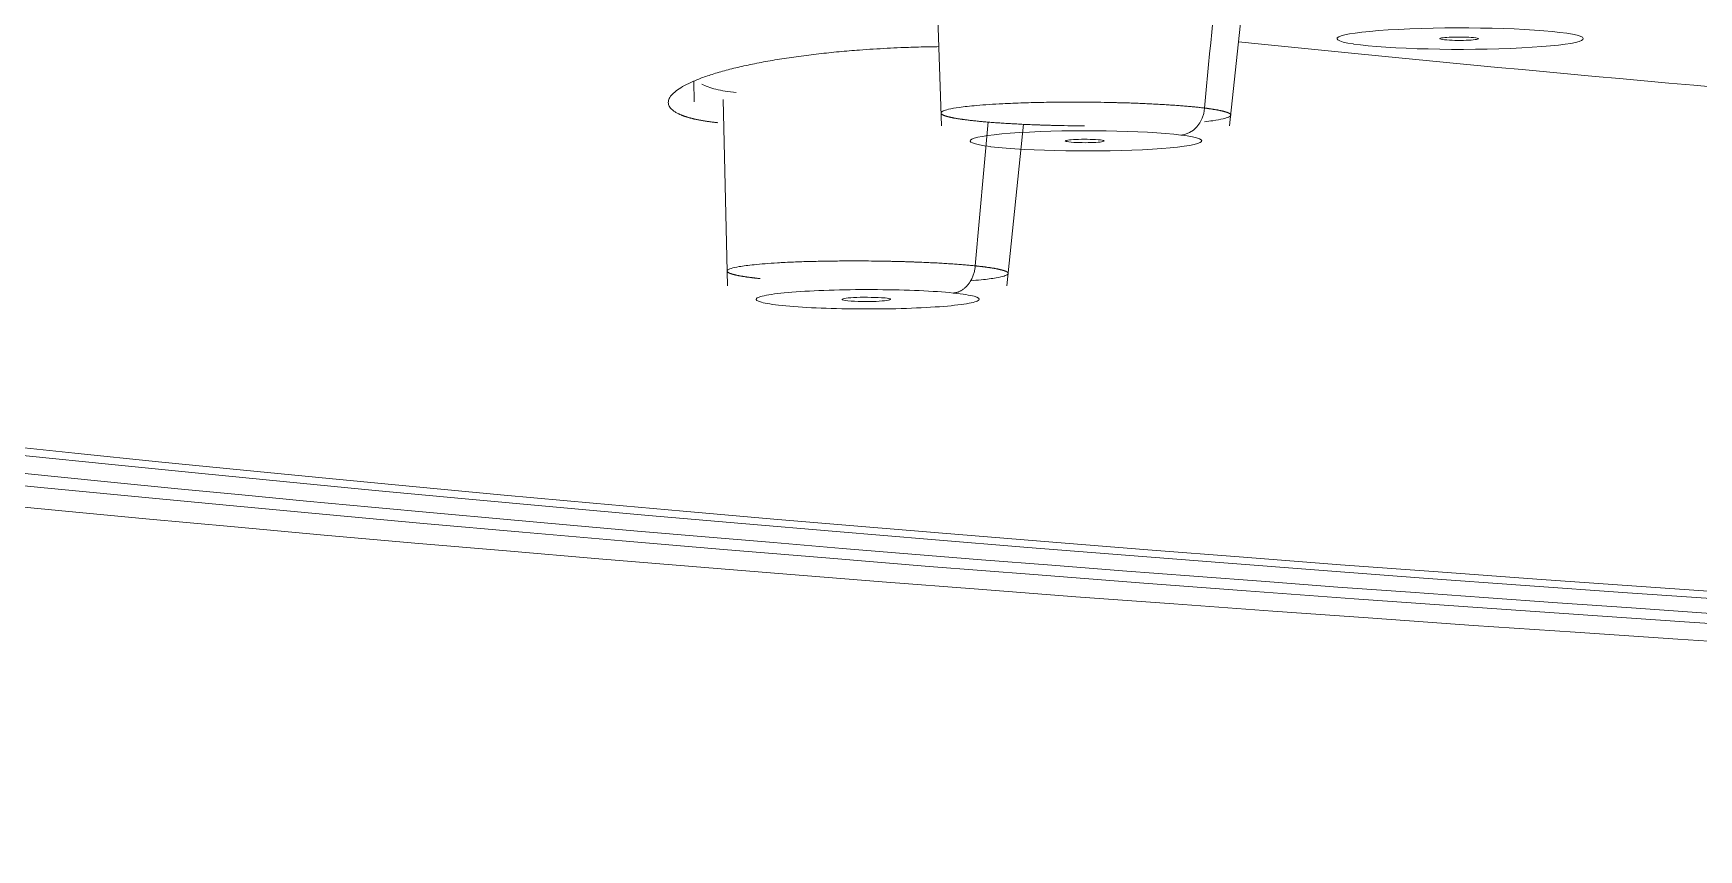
# Model space of a CAD drawing. Extents: x 19821 to 22981, y -91 to 2224.
# Drawn here: x 20598.82 to 20616.05, y 1291.2 to 1299.65 of the extents above; entities that cross this region are included whole.
import ezdxf

# ---------------------------------------------------------------- set-up
doc = ezdxf.new("R2010")
doc.units = 0
doc.header["$LTSCALE"] = 10
doc.header["$MEASUREMENT"] = 0
doc.layers.add('1', color=7, linetype='CONTINUOUS')

msp = doc.modelspace()

# ---------------------------------------------------------------- linework, layer by layer
at = {"layer": '1', "color": 7, "linetype": 'Continuous', "lineweight": 18}
for p, q in [((20608.143, 1300.757), (20608.215, 1298.696)), ((20611.195, 1298.695), (20611.405, 1300.662)), ((20605.653, 1299.158), (20605.657, 1298.944)), ((20605.957, 1298.969), (20606.002, 1297.042)), ((20608.891, 1297.042), (20609.064, 1298.714))]:
    msp.add_line(p, q, dxfattribs=at)
at = {"layer": '1', "color": 7, "linetype": 'Continuous', "lineweight": 13}
msp.add_line((20608.564, 1297.247), (20608.697, 1298.738), dxfattribs=at)
at = {"layer": '1', "color": 7, "linetype": 'Continuous', "lineweight": 18}
for centre, major_axis, ratio, start_param, end_param in [((20690.341, 1301.967), (121.8, 0), 0.087156, 1.570796, 4.70718), ((20690.341, 1301.967), (-120.85, 0), 0.087156, 4.712389, 7.853982), ((20690.341, 1301.967), (119.464, 0), 0.087156, 3.216942, 4.712389), ((20690.341, 1302.016), (119.248, 0), 0.087156, 3.248753, 4.705425), ((20690.341, 1301.967), (-123.486, 0), 0.087156, 0.153054, 1.5633), ((20613.58, 1299.599), (-1.274, 0), 0.087155, 3.66631, 6.805558), ((20613.579, 1299.599), (-1.274, 0), 0.087156, 0.524796, 3.663887), ((20610.692, 1298.9), (0.037, 0.298), 0.815615, 3.293365, 4.749747), ((20609.71, 1298.541), (-1.2, 0), 0.087155, 3.753808, 6.892515), ((20609.708, 1298.541), (-1.2, 0), 0.087156, 0.612341, 3.750797)]:
    msp.add_ellipse(centre, major_axis=major_axis, ratio=ratio, start_param=start_param, end_param=end_param, dxfattribs=at)
at = {"layer": '1', "color": 7, "linetype": 'Continuous', "lineweight": 13}
msp.add_ellipse((20690.341, 1305.454), major_axis=(-104, 0), ratio=0.087156, start_param=0.707251, end_param=0.820299, dxfattribs=at)
msp.add_open_spline([(20610.936, 1298.881), (20610.992, 1299.48), (20611.048, 1300.079), (20611.104, 1300.678)], degree=3, dxfattribs=at)
at = {"layer": '1', "color": 7, "linetype": 'Continuous', "lineweight": 18}
for points, knots in [([(20605.902, 1298.729), (20605.897, 1298.729), (20605.887, 1298.731), (20605.871, 1298.732), (20605.856, 1298.734), (20605.841, 1298.736), (20605.827, 1298.738), (20605.812, 1298.74), (20605.798, 1298.742), (20605.784, 1298.744), (20605.771, 1298.746), (20605.757, 1298.748), (20605.744, 1298.75), (20605.731, 1298.753), (20605.718, 1298.755), (20605.706, 1298.757), (20605.693, 1298.76), (20605.681, 1298.762), (20605.67, 1298.765), (20605.658, 1298.767), (20605.647, 1298.77), (20605.636, 1298.773), (20605.625, 1298.776), (20605.614, 1298.778), (20605.604, 1298.781), (20605.594, 1298.784), (20605.584, 1298.787), (20605.574, 1298.79), (20605.565, 1298.793), (20605.555, 1298.796), (20605.546, 1298.8), (20605.538, 1298.803), (20605.529, 1298.806), (20605.521, 1298.809), (20605.513, 1298.813), (20605.505, 1298.816), (20605.489, 1298.824), (20605.466, 1298.836), (20605.441, 1298.853), (20605.42, 1298.87), (20605.399, 1298.895), (20605.386, 1298.928), (20605.391, 1298.969), (20605.418, 1299.013), (20605.466, 1299.057), (20605.533, 1299.102), (20605.621, 1299.147), (20605.729, 1299.192), (20605.858, 1299.235), (20606.005, 1299.277), (20606.169, 1299.317), (20606.347, 1299.353), (20606.537, 1299.387), (20606.737, 1299.416), (20606.943, 1299.442), (20607.154, 1299.464), (20607.343, 1299.479), (20607.509, 1299.491), (20607.651, 1299.499), (20607.817, 1299.507), (20607.997, 1299.513), (20608.128, 1299.515), (20608.19, 1299.516)], [0, 0, 0, 0, 0.004358, 0.008705, 0.013042, 0.017369, 0.021686, 0.025995, 0.030295, 0.034587, 0.038872, 0.04315, 0.047421, 0.051687, 0.055947, 0.060201, 0.064451, 0.068698, 0.07294, 0.07718, 0.081416, 0.085651, 0.089884, 0.094117, 0.098348, 0.10258, 0.106811, 0.111044, 0.115278, 0.119515, 0.123753, 0.127994, 0.132239, 0.136488, 0.140741, 0.144999, 0.149263, 0.168285, 0.18727, 0.20626, 0.225296, 0.263869, 0.302386, 0.341091, 0.379973, 0.418971, 0.457642, 0.497266, 0.536665, 0.576253, 0.616433, 0.656749, 0.696372, 0.735714, 0.775189, 0.81357, 0.85191, 0.877357, 0.902629, 0.927841, 0.96594, 1, 1, 1, 1]), ([(20606.092, 1299.04), (20606.011, 1299.049), (20605.941, 1299.06), (20605.821, 1299.09), (20605.773, 1299.107), (20605.736, 1299.128), (20605.736, 1299.128), (20605.736, 1299.128)], [0, 0, 0, 0, 0.499938, 0.499938, 0.999876, 0.999876, 1, 1, 1, 1]), ([(20608.481, 1298.757), (20608.477, 1298.757), (20608.47, 1298.758), (20608.459, 1298.76), (20608.448, 1298.761), (20608.437, 1298.762), (20608.427, 1298.764), (20608.417, 1298.765), (20608.407, 1298.767), (20608.397, 1298.768), (20608.388, 1298.77), (20608.378, 1298.771), (20608.369, 1298.773), (20608.361, 1298.774), (20608.352, 1298.776), (20608.344, 1298.777), (20608.336, 1298.779), (20608.328, 1298.781), (20608.32, 1298.782), (20608.313, 1298.784), (20608.305, 1298.785), (20608.299, 1298.787), (20608.292, 1298.789), (20608.285, 1298.79), (20608.279, 1298.792), (20608.273, 1298.793), (20608.268, 1298.795), (20608.262, 1298.797), (20608.257, 1298.798), (20608.252, 1298.8), (20608.247, 1298.802), (20608.243, 1298.803), (20608.239, 1298.805), (20608.235, 1298.807), (20608.232, 1298.808), (20608.228, 1298.81), (20608.225, 1298.812), (20608.222, 1298.813), (20608.22, 1298.815), (20608.218, 1298.817), (20608.216, 1298.818), (20608.214, 1298.82), (20608.213, 1298.822), (20608.212, 1298.823), (20608.211, 1298.825), (20608.21, 1298.827), (20608.21, 1298.829), (20608.21, 1298.83), (20608.21, 1298.832), (20608.211, 1298.834), (20608.212, 1298.835), (20608.213, 1298.837), (20608.215, 1298.839), (20608.216, 1298.84), (20608.218, 1298.842), (20608.221, 1298.844), (20608.223, 1298.845), (20608.226, 1298.847), (20608.229, 1298.849), (20608.244, 1298.856), (20608.287, 1298.869), (20608.397, 1298.889), (20608.58, 1298.909), (20608.812, 1298.925), (20609.054, 1298.934), (20609.267, 1298.94), (20609.468, 1298.942), (20609.654, 1298.942), (20609.819, 1298.941), (20609.934, 1298.939), (20610.007, 1298.937), (20610.045, 1298.936), (20610.083, 1298.935), (20610.121, 1298.934), (20610.158, 1298.933), (20610.195, 1298.932), (20610.231, 1298.93), (20610.267, 1298.929), (20610.303, 1298.927), (20610.338, 1298.926), (20610.373, 1298.924), (20610.407, 1298.922), (20610.44, 1298.921), (20610.473, 1298.919), (20610.506, 1298.917), (20610.538, 1298.915), (20610.569, 1298.913), (20610.6, 1298.911), (20610.63, 1298.909), (20610.659, 1298.907), (20610.688, 1298.905), (20610.716, 1298.902), (20610.743, 1298.9), (20610.77, 1298.898), (20610.796, 1298.896), (20610.821, 1298.893), (20610.846, 1298.891), (20610.869, 1298.888), (20610.892, 1298.886), (20610.915, 1298.883), (20610.929, 1298.881), (20610.936, 1298.881)], [0, 0, 0, 0, 0.004177, 0.00836, 0.012546, 0.016738, 0.020934, 0.025136, 0.029341, 0.033552, 0.037767, 0.041987, 0.046212, 0.050442, 0.054676, 0.058915, 0.063159, 0.067408, 0.071661, 0.07592, 0.080183, 0.08445, 0.088723, 0.093, 0.097282, 0.101569, 0.105861, 0.110158, 0.114459, 0.118765, 0.123076, 0.127392, 0.131712, 0.136038, 0.140368, 0.144703, 0.149042, 0.153387, 0.157737, 0.162091, 0.16645, 0.170814, 0.175183, 0.179556, 0.183935, 0.188318, 0.192706, 0.197099, 0.201497, 0.205899, 0.210307, 0.214719, 0.219137, 0.223559, 0.227986, 0.232418, 0.236854, 0.241296, 0.245743, 0.250194, 0.297933, 0.355462, 0.422782, 0.499893, 0.552526, 0.600777, 0.644639, 0.684106, 0.71917, 0.749828, 0.758151, 0.766457, 0.774746, 0.783019, 0.791275, 0.799514, 0.807736, 0.815942, 0.82413, 0.832302, 0.840457, 0.848595, 0.856716, 0.86482, 0.872907, 0.880977, 0.889031, 0.897067, 0.905087, 0.91309, 0.921075, 0.929044, 0.936996, 0.944931, 0.952849, 0.96075, 0.968634, 0.976501, 0.984351, 0.992184, 1, 1, 1, 1]), ([(20610.936, 1298.881), (20610.94, 1298.88), (20610.947, 1298.879), (20610.958, 1298.878), (20610.969, 1298.876), (20610.979, 1298.875), (20610.99, 1298.873), (20611, 1298.872), (20611.01, 1298.87), (20611.02, 1298.869), (20611.029, 1298.867), (20611.038, 1298.866), (20611.047, 1298.864), (20611.056, 1298.863), (20611.065, 1298.861), (20611.073, 1298.86), (20611.081, 1298.858), (20611.089, 1298.857), (20611.097, 1298.855), (20611.104, 1298.853), (20611.111, 1298.852), (20611.118, 1298.85), (20611.125, 1298.849), (20611.131, 1298.847), (20611.138, 1298.845), (20611.143, 1298.844), (20611.149, 1298.842), (20611.155, 1298.84), (20611.16, 1298.839), (20611.165, 1298.837), (20611.169, 1298.836), (20611.174, 1298.834), (20611.178, 1298.832), (20611.182, 1298.831), (20611.185, 1298.829), (20611.189, 1298.827), (20611.192, 1298.825), (20611.194, 1298.824), (20611.197, 1298.822), (20611.199, 1298.82), (20611.201, 1298.819), (20611.203, 1298.817), (20611.204, 1298.815), (20611.205, 1298.814), (20611.206, 1298.812), (20611.207, 1298.81), (20611.207, 1298.809), (20611.207, 1298.807), (20611.207, 1298.805), (20611.206, 1298.804), (20611.205, 1298.802), (20611.204, 1298.8), (20611.202, 1298.798), (20611.201, 1298.797), (20611.199, 1298.795), (20611.196, 1298.793), (20611.194, 1298.792), (20611.191, 1298.79), (20611.187, 1298.788), (20611.173, 1298.781), (20611.13, 1298.768), (20611.042, 1298.752), (20610.966, 1298.742), (20610.935, 1298.739)], [0, 0, 0, 0, 0.010721, 0.021455, 0.032202, 0.042962, 0.053735, 0.064521, 0.07532, 0.086132, 0.096957, 0.107795, 0.118646, 0.129509, 0.140386, 0.151275, 0.162178, 0.173093, 0.184022, 0.194963, 0.205917, 0.216885, 0.227865, 0.238858, 0.249864, 0.260883, 0.271914, 0.282959, 0.294017, 0.305087, 0.316171, 0.327267, 0.338376, 0.349498, 0.360633, 0.371781, 0.382942, 0.394116, 0.405302, 0.416501, 0.427714, 0.438939, 0.450177, 0.461428, 0.472691, 0.483968, 0.495257, 0.50656, 0.517875, 0.529203, 0.540544, 0.551897, 0.563264, 0.574643, 0.586035, 0.59744, 0.608858, 0.620288, 0.631732, 0.643188, 0.765533, 0.913352, 1, 1, 1, 1]), ([(20609.695, 1298.696), (20609.66, 1298.696), (20609.578, 1298.697), (20609.483, 1298.698), (20609.41, 1298.7), (20609.371, 1298.701), (20609.334, 1298.702), (20609.296, 1298.703), (20609.259, 1298.704), (20609.222, 1298.706), (20609.185, 1298.707), (20609.149, 1298.708), (20609.114, 1298.71), (20609.079, 1298.711), (20609.044, 1298.713), (20609.01, 1298.715), (20608.976, 1298.716), (20608.943, 1298.718), (20608.911, 1298.72), (20608.879, 1298.722), (20608.848, 1298.724), (20608.817, 1298.726), (20608.787, 1298.728), (20608.758, 1298.73), (20608.729, 1298.732), (20608.701, 1298.735), (20608.673, 1298.737), (20608.647, 1298.739), (20608.621, 1298.742), (20608.596, 1298.744), (20608.571, 1298.747), (20608.547, 1298.749), (20608.524, 1298.752), (20608.502, 1298.754), (20608.488, 1298.756), (20608.481, 1298.757)], [0, 0, 0, 0, 0.072414, 0.173918, 0.201433, 0.228889, 0.256287, 0.283627, 0.310908, 0.338132, 0.365297, 0.392404, 0.419454, 0.446445, 0.473379, 0.500255, 0.527073, 0.553834, 0.580537, 0.607183, 0.633771, 0.660301, 0.686774, 0.71319, 0.739549, 0.765851, 0.792095, 0.818282, 0.844413, 0.870486, 0.896502, 0.922462, 0.948365, 0.974211, 1, 1, 1, 1]), ([(20606.338, 1297.116), (20606.334, 1297.116), (20606.326, 1297.117), (20606.314, 1297.118), (20606.302, 1297.119), (20606.291, 1297.121), (20606.28, 1297.122), (20606.269, 1297.123), (20606.258, 1297.125), (20606.247, 1297.126), (20606.237, 1297.127), (20606.226, 1297.129), (20606.216, 1297.13), (20606.206, 1297.131), (20606.197, 1297.133), (20606.187, 1297.134), (20606.178, 1297.136), (20606.169, 1297.137), (20606.16, 1297.139), (20606.151, 1297.14), (20606.142, 1297.141), (20606.134, 1297.143), (20606.126, 1297.144), (20606.118, 1297.146), (20606.111, 1297.147), (20606.103, 1297.149), (20606.096, 1297.15), (20606.089, 1297.152), (20606.082, 1297.154), (20606.076, 1297.155), (20606.07, 1297.157), (20606.064, 1297.158), (20606.058, 1297.16), (20606.052, 1297.161), (20606.047, 1297.163), (20606.042, 1297.164), (20606.038, 1297.166), (20606.033, 1297.168), (20606.029, 1297.169), (20606.025, 1297.171), (20606.021, 1297.172), (20606.018, 1297.174), (20606.015, 1297.176), (20606.012, 1297.177), (20606.009, 1297.179), (20606.007, 1297.18), (20606.005, 1297.182), (20606.003, 1297.184), (20606.001, 1297.185), (20606, 1297.187), (20605.999, 1297.189), (20605.998, 1297.19), (20605.998, 1297.192), (20605.998, 1297.193), (20605.998, 1297.193)], [0, 0, 0, 0, 0.018451, 0.036936, 0.055457, 0.074012, 0.092602, 0.111227, 0.129886, 0.148581, 0.16731, 0.186074, 0.204873, 0.223707, 0.242576, 0.26148, 0.280419, 0.299393, 0.318401, 0.337445, 0.356524, 0.375638, 0.394786, 0.41397, 0.433189, 0.452443, 0.471732, 0.491056, 0.510415, 0.52981, 0.549239, 0.568704, 0.588204, 0.607739, 0.627309, 0.646915, 0.666555, 0.686231, 0.705943, 0.725689, 0.745471, 0.765288, 0.785141, 0.805029, 0.824952, 0.84491, 0.864904, 0.884934, 0.904998, 0.925099, 0.945234, 0.965405, 0.985612, 1, 1, 1, 1]), ([(20608.904, 1297.169), (20608.904, 1297.168), (20608.904, 1297.167), (20608.903, 1297.166), (20608.902, 1297.164), (20608.901, 1297.163), (20608.9, 1297.161), (20608.893, 1297.154), (20608.866, 1297.141), (20608.782, 1297.122), (20608.656, 1297.105), (20608.553, 1297.096), (20608.513, 1297.093)], [0, 0, 0, 0, 0.010126, 0.029281, 0.048474, 0.067703, 0.08697, 0.106274, 0.306849, 0.550092, 0.835883, 1, 1, 1, 1])]:
    msp.add_open_spline(points, degree=3, knots=knots, dxfattribs=at)
for points in [[(20613.742, 1299.607), (20613.712, 1299.611), (20613.647, 1299.616), (20613.517, 1299.616), (20613.414, 1299.611), (20613.356, 1299.601), (20613.374, 1299.594), (20613.395, 1299.59)], [(20613.395, 1299.59), (20613.425, 1299.586), (20613.49, 1299.581), (20613.619, 1299.58), (20613.723, 1299.586), (20613.781, 1299.596), (20613.763, 1299.603), (20613.742, 1299.607)], [(20609.861, 1298.55), (20609.827, 1298.553), (20609.757, 1298.558), (20609.627, 1298.557), (20609.529, 1298.551), (20609.481, 1298.541), (20609.507, 1298.534), (20609.531, 1298.53)], [(20609.531, 1298.53), (20609.566, 1298.526), (20609.636, 1298.522), (20609.765, 1298.522), (20609.863, 1298.528), (20609.911, 1298.539), (20609.886, 1298.546), (20609.861, 1298.55)], [(20608.336, 1296.966), (20608.234, 1296.977), (20608.001, 1296.993), (20607.554, 1297.004), (20607.096, 1297), (20606.691, 1296.98), (20606.402, 1296.949), (20606.272, 1296.91), (20606.325, 1296.87), (20606.466, 1296.847), (20606.567, 1296.837)], [(20606.567, 1296.837), (20606.669, 1296.826), (20606.903, 1296.81), (20607.349, 1296.799), (20607.807, 1296.803), (20608.212, 1296.823), (20608.501, 1296.854), (20608.631, 1296.893), (20608.578, 1296.933), (20608.438, 1296.956), (20608.336, 1296.966)], [(20607.631, 1296.915), (20607.584, 1296.918), (20607.491, 1296.923), (20607.33, 1296.922), (20607.216, 1296.913), (20607.169, 1296.9), (20607.209, 1296.891), (20607.245, 1296.886)], [(20607.245, 1296.886), (20607.292, 1296.882), (20607.385, 1296.877), (20607.546, 1296.879), (20607.66, 1296.888), (20607.707, 1296.901), (20607.666, 1296.91), (20607.631, 1296.915)]]:
    msp.add_open_spline(points, degree=3, dxfattribs=at)
at = {"layer": '1', "color": 7, "linetype": 'Continuous', "lineweight": 13}
for points, knots in [([(20605.998, 1297.193), (20605.998, 1297.193), (20605.998, 1297.194), (20605.998, 1297.195), (20605.999, 1297.197), (20605.999, 1297.198), (20606.001, 1297.2), (20606.002, 1297.202), (20606.009, 1297.209), (20606.036, 1297.222), (20606.121, 1297.241), (20606.276, 1297.261), (20606.475, 1297.277), (20606.679, 1297.287), (20606.85, 1297.293), (20607.017, 1297.296), (20607.175, 1297.298), (20607.322, 1297.299), (20607.456, 1297.298), (20607.553, 1297.297), (20607.62, 1297.296), (20607.661, 1297.295), (20607.702, 1297.294), (20607.742, 1297.293), (20607.782, 1297.292), (20607.822, 1297.291), (20607.861, 1297.29), (20607.899, 1297.289), (20607.937, 1297.287), (20607.975, 1297.286), (20608.012, 1297.284), (20608.049, 1297.283), (20608.084, 1297.281), (20608.12, 1297.279), (20608.154, 1297.278), (20608.188, 1297.276), (20608.222, 1297.274), (20608.254, 1297.272), (20608.286, 1297.27), (20608.318, 1297.268), (20608.348, 1297.266), (20608.378, 1297.264), (20608.407, 1297.261), (20608.435, 1297.259), (20608.463, 1297.257), (20608.489, 1297.255), (20608.515, 1297.252), (20608.54, 1297.25), (20608.556, 1297.248), (20608.564, 1297.247)], [0, 0, 0, 0, 0.001669, 0.007441, 0.013224, 0.019017, 0.02482, 0.030633, 0.036456, 0.09775, 0.171712, 0.258344, 0.357648, 0.416044, 0.470285, 0.520365, 0.566278, 0.608019, 0.645585, 0.678971, 0.690654, 0.702294, 0.713889, 0.725441, 0.73695, 0.748414, 0.759835, 0.771212, 0.782546, 0.793835, 0.805081, 0.816283, 0.827441, 0.838555, 0.849625, 0.860652, 0.871634, 0.882573, 0.893468, 0.904319, 0.915126, 0.925889, 0.936608, 0.947283, 0.957915, 0.968502, 0.979045, 0.989545, 1, 1, 1, 1]), ([(20608.564, 1297.247), (20608.568, 1297.247), (20608.576, 1297.246), (20608.588, 1297.245), (20608.599, 1297.244), (20608.611, 1297.242), (20608.622, 1297.241), (20608.633, 1297.24), (20608.644, 1297.238), (20608.654, 1297.237), (20608.665, 1297.236), (20608.675, 1297.234), (20608.685, 1297.233), (20608.695, 1297.231), (20608.705, 1297.23), (20608.714, 1297.229), (20608.723, 1297.227), (20608.733, 1297.226), (20608.742, 1297.224), (20608.75, 1297.223), (20608.759, 1297.222), (20608.767, 1297.22), (20608.775, 1297.219), (20608.783, 1297.217), (20608.791, 1297.216), (20608.798, 1297.214), (20608.805, 1297.213), (20608.812, 1297.211), (20608.819, 1297.209), (20608.825, 1297.208), (20608.832, 1297.206), (20608.838, 1297.205), (20608.843, 1297.203), (20608.849, 1297.202), (20608.854, 1297.2), (20608.859, 1297.199), (20608.864, 1297.197), (20608.868, 1297.195), (20608.873, 1297.194), (20608.877, 1297.192), (20608.88, 1297.191), (20608.884, 1297.189), (20608.887, 1297.187), (20608.89, 1297.186), (20608.893, 1297.184), (20608.895, 1297.182), (20608.897, 1297.181), (20608.899, 1297.179), (20608.9, 1297.178), (20608.902, 1297.176), (20608.903, 1297.174), (20608.903, 1297.173), (20608.904, 1297.171), (20608.904, 1297.17), (20608.904, 1297.169), (20608.904, 1297.169)], [0, 0, 0, 0, 0.018046, 0.036132, 0.054257, 0.072422, 0.090625, 0.108869, 0.127151, 0.145473, 0.163835, 0.182235, 0.200675, 0.219155, 0.237673, 0.256231, 0.274829, 0.293466, 0.312142, 0.330857, 0.349612, 0.368406, 0.38724, 0.406112, 0.425024, 0.443976, 0.462966, 0.481996, 0.501066, 0.520174, 0.539322, 0.558509, 0.577736, 0.597001, 0.616306, 0.63565, 0.655034, 0.674456, 0.693918, 0.71342, 0.73296, 0.75254, 0.772158, 0.791817, 0.811514, 0.83125, 0.851026, 0.870841, 0.890695, 0.910588, 0.930521, 0.950492, 0.970503, 0.990553, 1, 1, 1, 1])]:
    msp.add_open_spline(points, degree=3, knots=knots, dxfattribs=at)
msp.add_rational_spline([(20608.564, 1297.247), (20608.55, 1297.087), (20608.458, 1296.975), (20608.336, 1296.966)], [1.12329265288, 0.944876547192, 0.960099150049, 1.16896046145], degree=3, dxfattribs=at)

doc.saveas('drawing.dxf')
